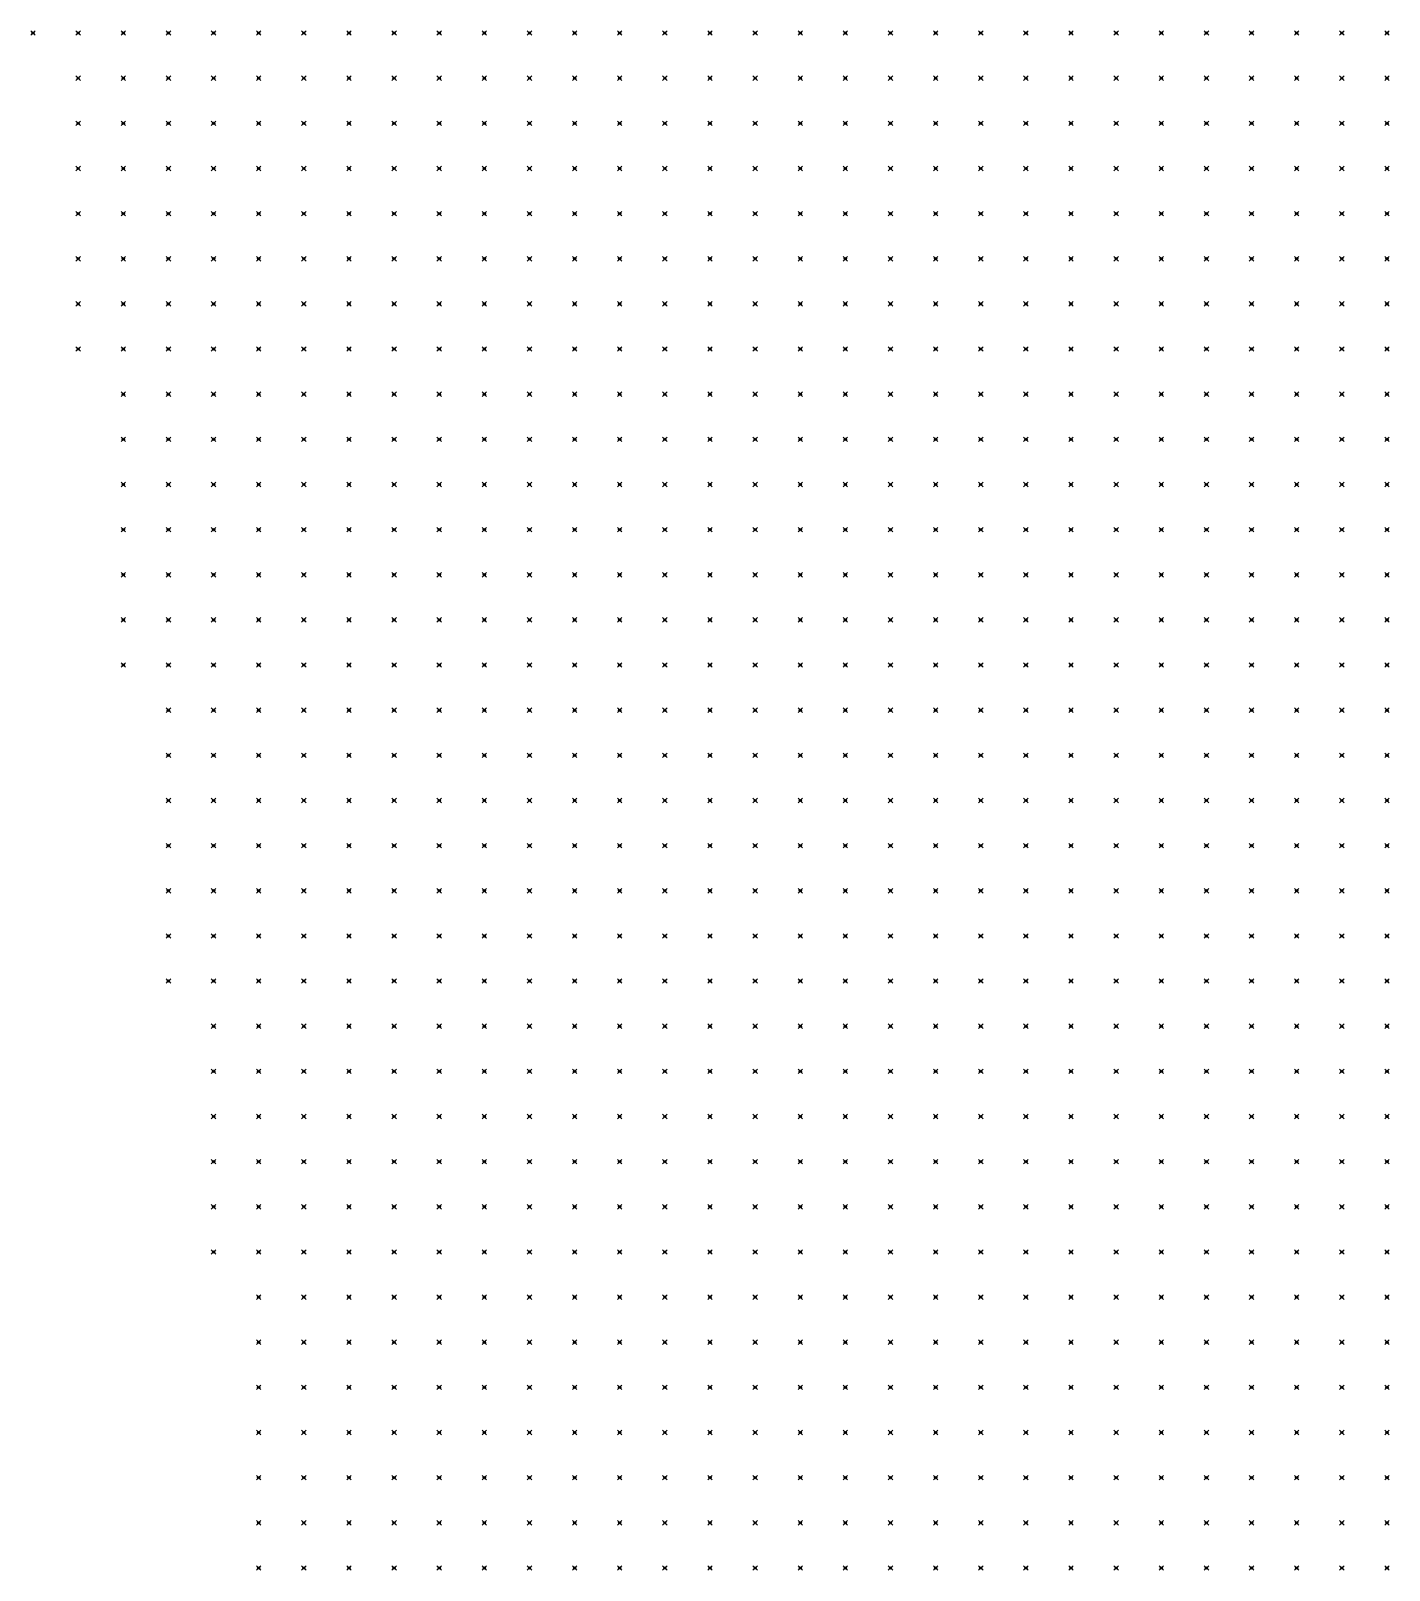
# Model space of a CAD drawing. Header units: metres. Extents: x 441556 to 446409, y 432338 to 461058.
# Drawn here: x 442986.2 to 443076.5, y 447616.7 to 447719 of the extents above; entities that cross this region are included whole.
import ezdxf

# ---------------------------------------------------------------- set-up
doc = ezdxf.new("R2010")
doc.units = ezdxf.units.M
doc.header["$MEASUREMENT"] = 0
doc.header["$PDMODE"] = 35
doc.header["$PDSIZE"] = 0.15
doc.layers.add('DTM-NOK-RevN_POINTS', color=91, linetype='Continuous')

msp = doc.modelspace()

# ---------------------------------------------------------------- linework, layer by layer
at = {"layer": 'DTM-NOK-RevN_POINTS'}
for p in [(442986.396, 447718.863, 412.717), (442989.395, 447718.863, 412.902), (442992.395, 447718.863, 413.062), (442995.394, 447718.863, 413.66), (442998.393, 447718.863, 414.529), (443001.393, 447718.863, 415.312), (443004.392, 447718.863, 416.583), (443007.391, 447718.863, 417.138), (443010.391, 447718.863, 418.031), (443013.39, 447718.863, 419.337), (443016.389, 447718.863, 420.111), (443019.389, 447718.863, 419.866), (443022.388, 447718.863, 419.632), (443025.388, 447718.863, 419.263), (443028.387, 447718.863, 418.675), (443031.386, 447718.863, 417.742), (443034.386, 447718.863, 416.97), (443037.385, 447718.863, 416.004), (443040.384, 447718.863, 415.03), (443043.384, 447718.863, 413.497), (443046.383, 447718.863, 411.837), (443049.382, 447718.863, 409.764), (443052.382, 447718.863, 407.37), (443055.381, 447718.863, 404.703), (443058.381, 447718.863, 402.15), (443061.38, 447718.863, 399.184), (443064.379, 447718.863, 396.111), (443067.379, 447718.863, 393.009), (443070.378, 447718.863, 389.457), (443073.377, 447718.863, 385.866), (443076.377, 447718.863, 382.379), (442989.395, 447715.864, 414.996), (442992.395, 447715.864, 415.169), (442995.394, 447715.864, 416.125), (442998.393, 447715.864, 416.87), (443001.393, 447715.864, 418.312), (443004.392, 447715.864, 419.467), (443007.391, 447715.864, 420.732), (443010.391, 447715.864, 421.62), (443013.39, 447715.864, 422.495), (443016.389, 447715.864, 422.75), (443019.389, 447715.864, 423.201), (443022.388, 447715.864, 422.967), (443025.388, 447715.864, 422.226), (443028.387, 447715.864, 421.489), (443031.386, 447715.864, 420.404), (443034.386, 447715.864, 419.181), (443037.385, 447715.864, 417.925), (443040.384, 447715.864, 416.313), (443043.384, 447715.864, 414.518), (443046.383, 447715.864, 412.56), (443049.382, 447715.864, 410.213), (443052.382, 447715.864, 407.656), (443055.381, 447715.864, 405.143), (443058.381, 447715.864, 402.614), (443061.38, 447715.864, 399.5), (443064.379, 447715.864, 396.67), (443067.379, 447715.864, 393.602), (443070.378, 447715.864, 390.249), (443073.377, 447715.864, 386.719), (443076.377, 447715.864, 383.349), (442989.395, 447712.864, 416.702), (442992.395, 447712.864, 417.161), (442995.394, 447712.864, 418.274), (442998.393, 447712.864, 419.294), (443001.393, 447712.864, 420.326), (443004.392, 447712.864, 421.604), (443007.391, 447712.864, 422.452), (443010.391, 447712.864, 423.039), (443013.39, 447712.864, 423.398), (443016.389, 447712.864, 423.857), (443019.389, 447712.864, 424.035), (443022.388, 447712.864, 424.011), (443025.388, 447712.864, 423.864), (443028.387, 447712.864, 423.082), (443031.386, 447712.864, 421.931), (443034.386, 447712.864, 420.702), (443037.385, 447712.864, 419.082), (443040.384, 447712.864, 417.069), (443043.384, 447712.864, 415.253), (443046.383, 447712.864, 412.908), (443049.382, 447712.864, 410.447), (443052.382, 447712.864, 407.412), (443055.381, 447712.864, 405.306), (443058.381, 447712.864, 402.665), (443061.38, 447712.864, 399.66), (443064.379, 447712.864, 397.005), (443067.379, 447712.864, 393.996), (443070.378, 447712.864, 390.703), (443073.377, 447712.864, 387.387), (443076.377, 447712.864, 383.86), (442989.395, 447709.865, 418.308), (442992.395, 447709.865, 419.007), (442995.394, 447709.865, 419.654), (442998.393, 447709.865, 419.859), (443001.393, 447709.865, 420.114), (443004.392, 447709.865, 420.619), (443007.391, 447709.865, 421.308), (443010.391, 447709.865, 421.692), (443013.39, 447709.865, 422.122), (443016.389, 447709.865, 422.341), (443019.389, 447709.865, 422.549), (443022.388, 447709.865, 422.712), (443025.388, 447709.865, 422.638), (443028.387, 447709.865, 422.365), (443031.386, 447709.865, 421.841), (443034.386, 447709.865, 420.825), (443037.385, 447709.865, 419.488), (443040.384, 447709.865, 417.643), (443043.384, 447709.865, 415.555), (443046.383, 447709.865, 413.287), (443049.382, 447709.865, 410.696), (443052.382, 447709.865, 408.163), (443055.381, 447709.865, 405.319), (443058.381, 447709.865, 402.849), (443061.38, 447709.865, 399.925), (443064.379, 447709.865, 397.023), (443067.379, 447709.865, 393.653), (443070.378, 447709.865, 390.444), (443073.377, 447709.865, 387.382), (443076.377, 447709.865, 383.877), (442989.395, 447706.866, 420.243), (442992.395, 447706.866, 420.302), (442995.394, 447706.866, 419.802), (442998.393, 447706.866, 419.006), (443001.393, 447706.866, 418.862), (443004.392, 447706.866, 419.056), (443007.391, 447706.866, 419.63), (443010.391, 447706.866, 419.703), (443013.39, 447706.866, 420.272), (443016.389, 447706.866, 420.415), (443019.389, 447706.866, 420.802), (443022.388, 447706.866, 420.97), (443025.388, 447706.866, 420.97), (443028.387, 447706.866, 420.619), (443031.386, 447706.866, 420.307), (443034.386, 447706.866, 419.825), (443037.385, 447706.866, 418.803), (443040.384, 447706.866, 417.307), (443043.384, 447706.866, 415.6), (443046.383, 447706.866, 413.319), (443049.382, 447706.866, 410.854), (443052.382, 447706.866, 408.377), (443055.381, 447706.866, 405.815), (443058.381, 447706.866, 402.994), (443061.38, 447706.866, 400.016), (443064.379, 447706.866, 397.399), (443067.379, 447706.866, 394.153), (443070.378, 447706.866, 390.601), (443073.377, 447706.866, 387.517), (443076.377, 447706.866, 384.085), (442989.395, 447703.866, 420.607), (442992.395, 447703.866, 419.758), (442995.394, 447703.866, 419.276), (442998.393, 447703.866, 418.084), (443001.393, 447703.866, 417.32), (443004.392, 447703.866, 417.16), (443007.391, 447703.866, 417.352), (443010.391, 447703.866, 417.78), (443013.39, 447703.866, 417.921), (443016.389, 447703.866, 418.298), (443019.389, 447703.866, 418.432), (443022.388, 447703.866, 418.354), (443025.388, 447703.866, 418.63), (443028.387, 447703.866, 418.6), (443031.386, 447703.866, 418.33), (443034.386, 447703.866, 417.821), (443037.385, 447703.866, 417.18), (443040.384, 447703.866, 416.295), (443043.384, 447703.866, 414.8), (443046.383, 447703.866, 413.046), (443049.382, 447703.866, 410.858), (443052.382, 447703.866, 408.636), (443055.381, 447703.866, 406.08), (443058.381, 447703.866, 403.561), (443061.38, 447703.866, 400.556), (443064.379, 447703.866, 398.029), (443067.379, 447703.866, 395.005), (443070.378, 447703.866, 391.938), (443073.377, 447703.866, 388.754), (443076.377, 447703.866, 385.352), (442989.395, 447700.867, 420.213), (442992.395, 447700.867, 418.536), (442995.394, 447700.867, 417.922), (442998.393, 447700.867, 416.814), (443001.393, 447700.867, 415.746), (443004.392, 447700.867, 415.526), (443007.391, 447700.867, 415.348), (443010.391, 447700.867, 415.4), (443013.39, 447700.867, 415.64), (443016.389, 447700.867, 415.749), (443019.389, 447700.867, 415.876), (443022.388, 447700.867, 416.015), (443025.388, 447700.867, 415.926), (443028.387, 447700.867, 416.061), (443031.386, 447700.867, 415.771), (443034.386, 447700.867, 415.396), (443037.385, 447700.867, 415.055), (443040.384, 447700.867, 414.505), (443043.384, 447700.867, 413.603), (443046.383, 447700.867, 412.377), (443049.382, 447700.867, 410.608), (443052.382, 447700.867, 408.621), (443055.381, 447700.867, 406.217), (443058.381, 447700.867, 403.939), (443061.38, 447700.867, 401.411), (443064.379, 447700.867, 398.597), (443067.379, 447700.867, 395.688), (443070.378, 447700.867, 392.65), (443073.377, 447700.867, 390.102), (443076.377, 447700.867, 386.633), (442989.395, 447697.868, 419.883), (442992.395, 447697.868, 417.555), (442995.394, 447697.868, 416.614), (442998.393, 447697.868, 415.609), (443001.393, 447697.868, 414.466), (443004.392, 447697.868, 413.804), (443007.391, 447697.868, 413.418), (443010.391, 447697.868, 413.2), (443013.39, 447697.868, 413.135), (443016.389, 447697.868, 413.285), (443019.389, 447697.868, 413.332), (443022.388, 447697.868, 413.384), (443025.388, 447697.868, 413.561), (443028.387, 447697.868, 413.551), (443031.386, 447697.868, 413.383), (443034.386, 447697.868, 413.197), (443037.385, 447697.868, 412.78), (443040.384, 447697.868, 412.561), (443043.384, 447697.868, 412.021), (443046.383, 447697.868, 411.144), (443049.382, 447697.868, 409.957), (443052.382, 447697.868, 408.402), (443055.381, 447697.868, 406.199), (443058.381, 447697.868, 403.97), (443061.38, 447697.868, 401.43), (443064.379, 447697.868, 398.81), (443067.379, 447697.868, 396.157), (443070.378, 447697.868, 393.347), (443073.377, 447697.868, 390.498), (443076.377, 447697.868, 387.498), (442992.395, 447694.868, 416.961), (442995.394, 447694.868, 415.443), (442998.393, 447694.868, 414.412), (443001.393, 447694.868, 412.967), (443004.392, 447694.868, 411.969), (443007.391, 447694.868, 411.379), (443010.391, 447694.868, 411.109), (443013.39, 447694.868, 411.059), (443016.389, 447694.868, 411.07), (443019.389, 447694.868, 411.012), (443022.388, 447694.868, 411.03), (443025.388, 447694.868, 411.008), (443028.387, 447694.868, 411.19), (443031.386, 447694.868, 411.151), (443034.386, 447694.868, 410.638), (443037.385, 447694.868, 410.382), (443040.384, 447694.868, 410.161), (443043.384, 447694.868, 409.736), (443046.383, 447694.868, 409.296), (443049.382, 447694.868, 408.605), (443052.382, 447694.868, 407.701), (443055.381, 447694.868, 406.146), (443058.381, 447694.868, 404.172), (443061.38, 447694.868, 401.635), (443064.379, 447694.868, 399.025), (443067.379, 447694.868, 396.525), (443070.378, 447694.868, 393.66), (443073.377, 447694.868, 390.836), (443076.377, 447694.868, 387.902), (442992.395, 447691.869, 416.708), (442995.394, 447691.869, 414.66), (442998.393, 447691.869, 413.627), (443001.393, 447691.869, 412.016), (443004.392, 447691.869, 410.627), (443007.391, 447691.869, 409.732), (443010.391, 447691.869, 409.307), (443013.39, 447691.869, 409.039), (443016.389, 447691.869, 408.716), (443019.389, 447691.869, 408.819), (443022.388, 447691.869, 408.624), (443025.388, 447691.869, 408.723), (443028.387, 447691.869, 408.523), (443031.386, 447691.869, 408.583), (443034.386, 447691.869, 408.192), (443037.385, 447691.869, 408.138), (443040.384, 447691.869, 408.086), (443043.384, 447691.869, 407.579), (443046.383, 447691.869, 407.25), (443049.382, 447691.869, 406.805), (443052.382, 447691.869, 406.287), (443055.381, 447691.869, 405.371), (443058.381, 447691.869, 403.816), (443061.38, 447691.869, 401.564), (443064.379, 447691.869, 399.242), (443067.379, 447691.869, 396.855), (443070.378, 447691.869, 393.974), (443073.377, 447691.869, 391.208), (443076.377, 447691.869, 387.99), (442992.395, 447688.87, 416.529), (442995.394, 447688.87, 414.185), (442998.393, 447688.87, 412.959), (443001.393, 447688.87, 411.286), (443004.392, 447688.87, 409.682), (443007.391, 447688.87, 408.21), (443010.391, 447688.87, 407.162), (443013.39, 447688.87, 406.797), (443016.389, 447688.87, 406.796), (443019.389, 447688.87, 406.481), (443022.388, 447688.87, 406.267), (443025.388, 447688.87, 406.189), (443028.387, 447688.87, 406.075), (443031.386, 447688.87, 405.991), (443034.386, 447688.87, 405.699), (443037.385, 447688.87, 405.454), (443040.384, 447688.87, 405.489), (443043.384, 447688.87, 404.968), (443046.383, 447688.87, 404.759), (443049.382, 447688.87, 404.708), (443052.382, 447688.87, 404.472), (443055.381, 447688.87, 403.872), (443058.381, 447688.87, 402.858), (443061.38, 447688.87, 401.273), (443064.379, 447688.87, 399.085), (443067.379, 447688.87, 396.798), (443070.378, 447688.87, 393.887), (443073.377, 447688.87, 391.216), (443076.377, 447688.87, 388.354), (442992.395, 447685.87, 416.474), (442995.394, 447685.87, 413.871), (442998.393, 447685.87, 412.357), (443001.393, 447685.87, 410.79), (443004.392, 447685.87, 409.077), (443007.391, 447685.87, 407.163), (443010.391, 447685.87, 405.911), (443013.39, 447685.87, 405.249), (443016.389, 447685.87, 404.92), (443019.389, 447685.87, 404.358), (443022.388, 447685.87, 404.087), (443025.388, 447685.87, 403.905), (443028.387, 447685.87, 403.865), (443031.386, 447685.87, 403.601), (443034.386, 447685.87, 403.389), (443037.385, 447685.87, 402.998), (443040.384, 447685.87, 402.661), (443043.384, 447685.87, 402.601), (443046.383, 447685.87, 402.38), (443049.382, 447685.87, 402.23), (443052.382, 447685.87, 402.273), (443055.381, 447685.87, 402.298), (443058.381, 447685.87, 401.68), (443061.38, 447685.87, 400.456), (443064.379, 447685.87, 398.732), (443067.379, 447685.87, 396.366), (443070.378, 447685.87, 393.844), (443073.377, 447685.87, 390.982), (443076.377, 447685.87, 388.057), (442992.395, 447682.871, 415.879), (442995.394, 447682.871, 413.754), (442998.393, 447682.871, 411.681), (443001.393, 447682.871, 410.328), (443004.392, 447682.871, 408.367), (443007.391, 447682.871, 406.527), (443010.391, 447682.871, 404.992), (443013.39, 447682.871, 403.96), (443016.389, 447682.871, 403.02), (443019.389, 447682.871, 402.082), (443022.388, 447682.871, 401.645), (443025.388, 447682.871, 401.652), (443028.387, 447682.871, 401.418), (443031.386, 447682.871, 401.057), (443034.386, 447682.871, 400.931), (443037.385, 447682.871, 400.741), (443040.384, 447682.871, 400.155), (443043.384, 447682.871, 400.132), (443046.383, 447682.871, 400.061), (443049.382, 447682.871, 400.028), (443052.382, 447682.871, 400.182), (443055.381, 447682.871, 400.361), (443058.381, 447682.871, 400.052), (443061.38, 447682.871, 399.245), (443064.379, 447682.871, 398.067), (443067.379, 447682.871, 395.967), (443070.378, 447682.871, 393.567), (443073.377, 447682.871, 390.728), (443076.377, 447682.871, 388.113), (442992.395, 447679.872, 415.205), (442995.394, 447679.872, 413.694), (442998.393, 447679.872, 411.38), (443001.393, 447679.872, 409.9), (443004.392, 447679.872, 408.516), (443007.391, 447679.872, 406.672), (443010.391, 447679.872, 405.005), (443013.39, 447679.872, 403.333), (443016.389, 447679.872, 401.774), (443019.389, 447679.872, 400.565), (443022.388, 447679.872, 399.681), (443025.388, 447679.872, 399.188), (443028.387, 447679.872, 398.768), (443031.386, 447679.872, 398.299), (443034.386, 447679.872, 398.338), (443037.385, 447679.872, 398.55), (443040.384, 447679.872, 398.436), (443043.384, 447679.872, 398.198), (443046.383, 447679.872, 398.177), (443049.382, 447679.872, 397.989), (443052.382, 447679.872, 398.125), (443055.381, 447679.872, 398.283), (443058.381, 447679.872, 398.397), (443061.38, 447679.872, 398.009), (443064.379, 447679.872, 397.061), (443067.379, 447679.872, 395.211), (443070.378, 447679.872, 393.145), (443073.377, 447679.872, 390.896), (443076.377, 447679.872, 388.025), (442992.395, 447676.872, 413.813), (442995.394, 447676.872, 412.83), (442998.393, 447676.872, 411.285), (443001.393, 447676.872, 409.354), (443004.392, 447676.872, 407.994), (443007.391, 447676.872, 406.972), (443010.391, 447676.872, 405.467), (443013.39, 447676.872, 403.325), (443016.389, 447676.872, 401.759), (443019.389, 447676.872, 400.523), (443022.388, 447676.872, 398.905), (443025.388, 447676.872, 397.608), (443028.387, 447676.872, 396.963), (443031.386, 447676.872, 396.184), (443034.386, 447676.872, 395.822), (443037.385, 447676.872, 396.281), (443040.384, 447676.872, 396.167), (443043.384, 447676.872, 396.286), (443046.383, 447676.872, 396.327), (443049.382, 447676.872, 396.06), (443052.382, 447676.872, 396.063), (443055.381, 447676.872, 396.406), (443058.381, 447676.872, 396.802), (443061.38, 447676.872, 396.42), (443064.379, 447676.872, 395.432), (443067.379, 447676.872, 394.103), (443070.378, 447676.872, 392.249), (443073.377, 447676.872, 390.208), (443076.377, 447676.872, 387.582), (442995.394, 447673.873, 411.41), (442998.393, 447673.873, 410.548), (443001.393, 447673.873, 409.325), (443004.392, 447673.873, 407.75), (443007.391, 447673.873, 406.407), (443010.391, 447673.873, 405.346), (443013.39, 447673.873, 403.756), (443016.389, 447673.873, 402.613), (443019.389, 447673.873, 400.832), (443022.388, 447673.873, 398.742), (443025.388, 447673.873, 397.045), (443028.387, 447673.873, 395.752), (443031.386, 447673.873, 394.804), (443034.386, 447673.873, 394.224), (443037.385, 447673.873, 393.977), (443040.384, 447673.873, 393.886), (443043.384, 447673.873, 393.825), (443046.383, 447673.873, 394.192), (443049.382, 447673.873, 394.063), (443052.382, 447673.873, 394.329), (443055.381, 447673.873, 394.653), (443058.381, 447673.873, 394.732), (443061.38, 447673.873, 394.819), (443064.379, 447673.873, 393.833), (443067.379, 447673.873, 392.789), (443070.378, 447673.873, 391.202), (443073.377, 447673.873, 389.353), (443076.377, 447673.873, 387.087), (442995.394, 447670.873, 409.65), (442998.393, 447670.873, 408.963), (443001.393, 447670.873, 408.227), (443004.392, 447670.873, 407.177), (443007.391, 447670.873, 406.043), (443010.391, 447670.873, 404.907), (443013.39, 447670.873, 403.942), (443016.389, 447670.873, 403.123), (443019.389, 447670.873, 401.349), (443022.388, 447670.873, 399.077), (443025.388, 447670.873, 397.144), (443028.387, 447670.873, 395.499), (443031.386, 447670.873, 394.199), (443034.386, 447670.873, 393.176), (443037.385, 447670.873, 392.422), (443040.384, 447670.873, 391.862), (443043.384, 447670.873, 391.788), (443046.383, 447670.873, 392.054), (443049.382, 447670.873, 392.166), (443052.382, 447670.873, 392.512), (443055.381, 447670.873, 392.842), (443058.381, 447670.873, 393.299), (443061.38, 447670.873, 392.956), (443064.379, 447670.873, 392.251), (443067.379, 447670.873, 391.565), (443070.378, 447670.873, 390.254), (443073.377, 447670.873, 388.272), (443076.377, 447670.873, 386.158), (442995.394, 447667.874, 407.445), (442998.393, 447667.874, 406.93), (443001.393, 447667.874, 406.466), (443004.392, 447667.874, 405.603), (443007.391, 447667.874, 404.736), (443010.391, 447667.874, 403.968), (443013.39, 447667.874, 403.345), (443016.389, 447667.874, 402.355), (443019.389, 447667.874, 401.407), (443022.388, 447667.874, 399.674), (443025.388, 447667.874, 397.821), (443028.387, 447667.874, 395.71), (443031.386, 447667.874, 393.9), (443034.386, 447667.874, 392.571), (443037.385, 447667.874, 391.392), (443040.384, 447667.874, 390.561), (443043.384, 447667.874, 390.25), (443046.383, 447667.874, 390.095), (443049.382, 447667.874, 390.253), (443052.382, 447667.874, 390.742), (443055.381, 447667.874, 391.059), (443058.381, 447667.874, 391.401), (443061.38, 447667.874, 391.117), (443064.379, 447667.874, 390.526), (443067.379, 447667.874, 390.048), (443070.378, 447667.874, 388.984), (443073.377, 447667.874, 387.34), (443076.377, 447667.874, 385.235), (442995.394, 447664.875, 405.514), (442998.393, 447664.875, 404.799), (443001.393, 447664.875, 404.218), (443004.392, 447664.875, 403.696), (443007.391, 447664.875, 403.005), (443010.391, 447664.875, 402.318), (443013.39, 447664.875, 401.75), (443016.389, 447664.875, 401.305), (443019.389, 447664.875, 400.809), (443022.388, 447664.875, 399.842), (443025.388, 447664.875, 398.134), (443028.387, 447664.875, 396.309), (443031.386, 447664.875, 394.339), (443034.386, 447664.875, 392.469), (443037.385, 447664.875, 390.964), (443040.384, 447664.875, 390.14), (443043.384, 447664.875, 389.445), (443046.383, 447664.875, 388.867), (443049.382, 447664.875, 388.923), (443052.382, 447664.875, 388.925), (443055.381, 447664.875, 388.97), (443058.381, 447664.875, 389.259), (443061.38, 447664.875, 389.301), (443064.379, 447664.875, 388.802), (443067.379, 447664.875, 388.268), (443070.378, 447664.875, 387.491), (443073.377, 447664.875, 386.233), (443076.377, 447664.875, 384.405), (442995.394, 447661.875, 404.105), (442998.393, 447661.875, 402.747), (443001.393, 447661.875, 402.184), (443004.392, 447661.875, 401.147), (443007.391, 447661.875, 400.882), (443010.391, 447661.875, 400.542), (443013.39, 447661.875, 400.14), (443016.389, 447661.875, 399.982), (443019.389, 447661.875, 399.557), (443022.388, 447661.875, 399.169), (443025.388, 447661.875, 398.129), (443028.387, 447661.875, 396.565), (443031.386, 447661.875, 394.668), (443034.386, 447661.875, 392.469), (443037.385, 447661.875, 390.664), (443040.384, 447661.875, 389.638), (443043.384, 447661.875, 388.955), (443046.383, 447661.875, 387.982), (443049.382, 447661.875, 387.432), (443052.382, 447661.875, 387.007), (443055.381, 447661.875, 386.766), (443058.381, 447661.875, 387.169), (443061.38, 447661.875, 387.172), (443064.379, 447661.875, 386.776), (443067.379, 447661.875, 386.722), (443070.378, 447661.875, 386.085), (443073.377, 447661.875, 385.128), (443076.377, 447661.875, 383.783), (442995.394, 447658.876, 402.893), (442998.393, 447658.876, 401.527), (443001.393, 447658.876, 400.071), (443004.392, 447658.876, 399.334), (443007.391, 447658.876, 398.524), (443010.391, 447658.876, 398.547), (443013.39, 447658.876, 398.232), (443016.389, 447658.876, 398.231), (443019.389, 447658.876, 398.313), (443022.388, 447658.876, 398.174), (443025.388, 447658.876, 397.488), (443028.387, 447658.876, 395.825), (443031.386, 447658.876, 394.079), (443034.386, 447658.876, 392.227), (443037.385, 447658.876, 390.874), (443040.384, 447658.876, 389.555), (443043.384, 447658.876, 388.646), (443046.383, 447658.876, 387.614), (443049.382, 447658.876, 386.723), (443052.382, 447658.876, 386.088), (443055.381, 447658.876, 385.752), (443058.381, 447658.876, 385.777), (443061.38, 447658.876, 385.617), (443064.379, 447658.876, 385.067), (443067.379, 447658.876, 384.825), (443070.378, 447658.876, 384.387), (443073.377, 447658.876, 383.878), (443076.377, 447658.876, 382.92), (442995.394, 447655.877, 401.936), (442998.393, 447655.877, 399.89), (443001.393, 447655.877, 398.998), (443004.392, 447655.877, 397.697), (443007.391, 447655.877, 396.587), (443010.391, 447655.877, 396.347), (443013.39, 447655.877, 396.238), (443016.389, 447655.877, 396.647), (443019.389, 447655.877, 396.868), (443022.388, 447655.877, 396.879), (443025.388, 447655.877, 396.348), (443028.387, 447655.877, 395.556), (443031.386, 447655.877, 394.083), (443034.386, 447655.877, 392.285), (443037.385, 447655.877, 390.928), (443040.384, 447655.877, 389.529), (443043.384, 447655.877, 388.449), (443046.383, 447655.877, 387.475), (443049.382, 447655.877, 386.758), (443052.382, 447655.877, 386.175), (443055.381, 447655.877, 385.596), (443058.381, 447655.877, 385.049), (443061.38, 447655.877, 384.719), (443064.379, 447655.877, 383.973), (443067.379, 447655.877, 383.174), (443070.378, 447655.877, 382.831), (443073.377, 447655.877, 382.435), (443076.377, 447655.877, 381.966), (442998.393, 447652.877, 398.412), (443001.393, 447652.877, 397.035), (443004.392, 447652.877, 396.109), (443007.391, 447652.877, 395.55), (443010.391, 447652.877, 394.885), (443013.39, 447652.877, 394.388), (443016.389, 447652.877, 394.934), (443019.389, 447652.877, 395.35), (443022.388, 447652.877, 395.276), (443025.388, 447652.877, 394.975), (443028.387, 447652.877, 394.356), (443031.386, 447652.877, 393.387), (443034.386, 447652.877, 391.893), (443037.385, 447652.877, 390.525), (443040.384, 447652.877, 388.94), (443043.384, 447652.877, 387.782), (443046.383, 447652.877, 387.079), (443049.382, 447652.877, 386.505), (443052.382, 447652.877, 385.879), (443055.381, 447652.877, 385.094), (443058.381, 447652.877, 384.313), (443061.38, 447652.877, 383.853), (443064.379, 447652.877, 382.834), (443067.379, 447652.877, 381.914), (443070.378, 447652.877, 381.425), (443073.377, 447652.877, 381.031), (443076.377, 447652.877, 380.689), (442998.393, 447649.878, 397.432), (443001.393, 447649.878, 395.368), (443004.392, 447649.878, 394.436), (443007.391, 447649.878, 394.124), (443010.391, 447649.878, 393.356), (443013.39, 447649.878, 393.085), (443016.389, 447649.878, 393.439), (443019.389, 447649.878, 393.672), (443022.388, 447649.878, 393.63), (443025.388, 447649.878, 393.379), (443028.387, 447649.878, 392.71), (443031.386, 447649.878, 392.021), (443034.386, 447649.878, 390.668), (443037.385, 447649.878, 389.479), (443040.384, 447649.878, 387.863), (443043.384, 447649.878, 386.465), (443046.383, 447649.878, 385.742), (443049.382, 447649.878, 385.426), (443052.382, 447649.878, 385.183), (443055.381, 447649.878, 384.604), (443058.381, 447649.878, 383.485), (443061.38, 447649.878, 382.594), (443064.379, 447649.878, 381.683), (443067.379, 447649.878, 380.83), (443070.378, 447649.878, 380.034), (443073.377, 447649.878, 379.716), (443076.377, 447649.878, 379.498), (442998.393, 447646.879, 396.382), (443001.393, 447646.879, 394.196), (443004.392, 447646.879, 392.689), (443007.391, 447646.879, 392.135), (443010.391, 447646.879, 391.503), (443013.39, 447646.879, 391.697), (443016.389, 447646.879, 391.889), (443019.389, 447646.879, 392.125), (443022.388, 447646.879, 391.972), (443025.388, 447646.879, 391.726), (443028.387, 447646.879, 391.269), (443031.386, 447646.879, 390.402), (443034.386, 447646.879, 389.352), (443037.385, 447646.879, 388.202), (443040.384, 447646.879, 386.417), (443043.384, 447646.879, 385.071), (443046.383, 447646.879, 384.157), (443049.382, 447646.879, 383.944), (443052.382, 447646.879, 383.449), (443055.381, 447646.879, 383.739), (443058.381, 447646.879, 382.961), (443061.38, 447646.879, 381.747), (443064.379, 447646.879, 380.784), (443067.379, 447646.879, 379.639), (443070.378, 447646.879, 378.706), (443073.377, 447646.879, 378.191), (443076.377, 447646.879, 378.351), (442998.393, 447643.879, 395.122), (443001.393, 447643.879, 392.899), (443004.392, 447643.879, 391.436), (443007.391, 447643.879, 390.473), (443010.391, 447643.879, 389.99), (443013.39, 447643.879, 389.951), (443016.389, 447643.879, 390.122), (443019.389, 447643.879, 390.24), (443022.388, 447643.879, 390.292), (443025.388, 447643.879, 389.944), (443028.387, 447643.879, 389.577), (443031.386, 447643.879, 388.89), (443034.386, 447643.879, 387.768), (443037.385, 447643.879, 386.34), (443040.384, 447643.879, 384.794), (443043.384, 447643.879, 383.829), (443046.383, 447643.879, 382.707), (443049.382, 447643.879, 382.357), (443052.382, 447643.879, 381.871), (443055.381, 447643.879, 382.089), (443058.381, 447643.879, 381.865), (443061.38, 447643.879, 381.239), (443064.379, 447643.879, 380.161), (443067.379, 447643.879, 379.09), (443070.378, 447643.879, 377.895), (443073.377, 447643.879, 376.982), (443076.377, 447643.879, 377.229), (442998.393, 447640.88, 394.305), (443001.393, 447640.88, 392.363), (443004.392, 447640.88, 390.507), (443007.391, 447640.88, 389.243), (443010.391, 447640.88, 388.591), (443013.39, 447640.88, 388.429), (443016.389, 447640.88, 388.575), (443019.389, 447640.88, 388.488), (443022.388, 447640.88, 388.661), (443025.388, 447640.88, 388.242), (443028.387, 447640.88, 387.753), (443031.386, 447640.88, 387.221), (443034.386, 447640.88, 386.237), (443037.385, 447640.88, 384.883), (443040.384, 447640.88, 383.448), (443043.384, 447640.88, 382.494), (443046.383, 447640.88, 381.344), (443049.382, 447640.88, 380.308), (443052.382, 447640.88, 379.504), (443055.381, 447640.88, 379.689), (443058.381, 447640.88, 380.169), (443061.38, 447640.88, 379.994), (443064.379, 447640.88, 379.113), (443067.379, 447640.88, 378.499), (443070.378, 447640.88, 377.399), (443073.377, 447640.88, 375.944), (443076.377, 447640.88, 375.196), (442998.393, 447637.88, 393.87), (443001.393, 447637.88, 391.662), (443004.392, 447637.88, 389.704), (443007.391, 447637.88, 388.457), (443010.391, 447637.88, 387.682), (443013.39, 447637.88, 387.378), (443016.389, 447637.88, 387.537), (443019.389, 447637.88, 387.216), (443022.388, 447637.88, 387.238), (443025.388, 447637.88, 387.057), (443028.387, 447637.88, 386.535), (443031.386, 447637.88, 385.815), (443034.386, 447637.88, 384.599), (443037.385, 447637.88, 383.194), (443040.384, 447637.88, 382.029), (443043.384, 447637.88, 380.972), (443046.383, 447637.88, 379.997), (443049.382, 447637.88, 378.927), (443052.382, 447637.88, 378.108), (443055.381, 447637.88, 378.076), (443058.381, 447637.88, 378.287), (443061.38, 447637.88, 378.207), (443064.379, 447637.88, 377.969), (443067.379, 447637.88, 377.653), (443070.378, 447637.88, 376.708), (443073.377, 447637.88, 375.235), (443076.377, 447637.88, 374.074), (443001.393, 447634.881, 391.183), (443004.392, 447634.881, 389.178), (443007.391, 447634.881, 387.813), (443010.391, 447634.881, 386.841), (443013.39, 447634.881, 386.182), (443016.389, 447634.881, 386.523), (443019.389, 447634.881, 386.394), (443022.388, 447634.881, 386.129), (443025.388, 447634.881, 385.65), (443028.387, 447634.881, 384.661), (443031.386, 447634.881, 384.112), (443034.386, 447634.881, 382.296), (443037.385, 447634.881, 381.601), (443040.384, 447634.881, 380.479), (443043.384, 447634.881, 379.365), (443046.383, 447634.881, 378.533), (443049.382, 447634.881, 377.566), (443052.382, 447634.881, 376.92), (443055.381, 447634.881, 376.759), (443058.381, 447634.881, 376.471), (443061.38, 447634.881, 376.479), (443064.379, 447634.881, 376.693), (443067.379, 447634.881, 376.408), (443070.378, 447634.881, 375.405), (443073.377, 447634.881, 374.142), (443076.377, 447634.881, 373.078), (443001.393, 447631.882, 390.499), (443004.392, 447631.882, 388.711), (443007.391, 447631.882, 387.132), (443010.391, 447631.882, 386.325), (443013.39, 447631.882, 385.402), (443016.389, 447631.882, 385.165), (443019.389, 447631.882, 385.051), (443022.388, 447631.882, 384.804), (443025.388, 447631.882, 384.063), (443028.387, 447631.882, 382.855), (443031.386, 447631.882, 381.793), (443034.386, 447631.882, 380.749), (443037.385, 447631.882, 379.674), (443040.384, 447631.882, 378.778), (443043.384, 447631.882, 377.764), (443046.383, 447631.882, 377.041), (443049.382, 447631.882, 376.159), (443052.382, 447631.882, 375.696), (443055.381, 447631.882, 375.094), (443058.381, 447631.882, 375.016), (443061.38, 447631.882, 375.03), (443064.379, 447631.882, 374.726), (443067.379, 447631.882, 375.22), (443070.378, 447631.882, 374.47), (443073.377, 447631.882, 373.429), (443076.377, 447631.882, 372.004), (443001.393, 447628.882, 389.509), (443004.392, 447628.882, 387.794), (443007.391, 447628.882, 386.246), (443010.391, 447628.882, 385.377), (443013.39, 447628.882, 384.743), (443016.389, 447628.882, 384.099), (443019.389, 447628.882, 384.021), (443022.388, 447628.882, 383.411), (443025.388, 447628.882, 382.35), (443028.387, 447628.882, 381.612), (443031.386, 447628.882, 380.518), (443034.386, 447628.882, 379.069), (443037.385, 447628.882, 378.185), (443040.384, 447628.882, 377.284), (443043.384, 447628.882, 376.481), (443046.383, 447628.882, 375.718), (443049.382, 447628.882, 374.928), (443052.382, 447628.882, 374.56), (443055.381, 447628.882, 373.685), (443058.381, 447628.882, 374.255), (443061.38, 447628.882, 374.074), (443064.379, 447628.882, 373.679), (443067.379, 447628.882, 373.029), (443070.378, 447628.882, 372.177), (443073.377, 447628.882, 371.923), (443076.377, 447628.882, 370.924), (443001.393, 447625.883, 388.703), (443004.392, 447625.883, 386.913), (443007.391, 447625.883, 385.297), (443010.391, 447625.883, 384.227), (443013.39, 447625.883, 383.102), (443016.389, 447625.883, 382.851), (443019.389, 447625.883, 382.417), (443022.388, 447625.883, 381.888), (443025.388, 447625.883, 380.646), (443028.387, 447625.883, 379.852), (443031.386, 447625.883, 378.68), (443034.386, 447625.883, 377.635), (443037.385, 447625.883, 376.812), (443040.384, 447625.883, 375.984), (443043.384, 447625.883, 375.197), (443046.383, 447625.883, 374.767), (443049.382, 447625.883, 374.021), (443052.382, 447625.883, 373.709), (443055.381, 447625.883, 372.756), (443058.381, 447625.883, 371.578), (443061.38, 447625.883, 371.967), (443064.379, 447625.883, 372.684), (443067.379, 447625.883, 371.355), (443070.378, 447625.883, 370.607), (443073.377, 447625.883, 370.034), (443076.377, 447625.883, 369.87), (443001.393, 447622.884, 387.817), (443004.392, 447622.884, 386.081), (443007.391, 447622.884, 384.574), (443010.391, 447622.884, 383.128), (443013.39, 447622.884, 382.046), (443016.389, 447622.884, 381.72), (443019.389, 447622.884, 381.434), (443022.388, 447622.884, 380.907), (443025.388, 447622.884, 379.384), (443028.387, 447622.884, 378.263), (443031.386, 447622.884, 377.244), (443034.386, 447622.884, 376.274), (443037.385, 447622.884, 375.585), (443040.384, 447622.884, 374.798), (443043.384, 447622.884, 374.344), (443046.383, 447622.884, 374.196), (443049.382, 447622.884, 373.093), (443052.382, 447622.884, 372.786), (443055.381, 447622.884, 372.092), (443058.381, 447622.884, 371.48), (443061.38, 447622.884, 371.467), (443064.379, 447622.884, 371.195), (443067.379, 447622.884, 370.118), (443070.378, 447622.884, 369.426), (443073.377, 447622.884, 368.909), (443076.377, 447622.884, 367.753), (443001.393, 447619.884, 386.094), (443004.392, 447619.884, 384.625), (443007.391, 447619.884, 383.273), (443010.391, 447619.884, 382.021), (443013.39, 447619.884, 381.114), (443016.389, 447619.884, 380.56), (443019.389, 447619.884, 380.215), (443022.388, 447619.884, 379.135), (443025.388, 447619.884, 378.413), (443028.387, 447619.884, 377.186), (443031.386, 447619.884, 376.217), (443034.386, 447619.884, 375.646), (443037.385, 447619.884, 374.811), (443040.384, 447619.884, 373.975), (443043.384, 447619.884, 373.229), (443046.383, 447619.884, 372.482), (443049.382, 447619.884, 372.124), (443052.382, 447619.884, 371.661), (443055.381, 447619.884, 371.27), (443058.381, 447619.884, 371.025), (443061.38, 447619.884, 370.579), (443064.379, 447619.884, 369.931), (443067.379, 447619.884, 369.376), (443070.378, 447619.884, 368.971), (443073.377, 447619.884, 366.947), (443076.377, 447619.884, 365.743), (443001.393, 447616.885, 384.433), (443004.392, 447616.885, 383.19), (443007.391, 447616.885, 381.495), (443010.391, 447616.885, 380.513), (443013.39, 447616.885, 379.445), (443016.389, 447616.885, 379.075), (443019.389, 447616.885, 378.657), (443022.388, 447616.885, 378.102), (443025.388, 447616.885, 377.464), (443028.387, 447616.885, 376.532), (443031.386, 447616.885, 376.005), (443034.386, 447616.885, 375.542), (443037.385, 447616.885, 374.359), (443040.384, 447616.885, 373.486), (443043.384, 447616.885, 372.832), (443046.383, 447616.885, 372.14), (443049.382, 447616.885, 371.63), (443052.382, 447616.885, 371.16), (443055.381, 447616.885, 370.744), (443058.381, 447616.885, 370.388), (443061.38, 447616.885, 369.905), (443064.379, 447616.885, 369.39), (443067.379, 447616.885, 368.909), (443070.378, 447616.885, 368.704), (443073.377, 447616.885, 367.557), (443076.377, 447616.885, 366.255)]:
    msp.add_point(p, dxfattribs=at)

doc.saveas('drawing.dxf')
